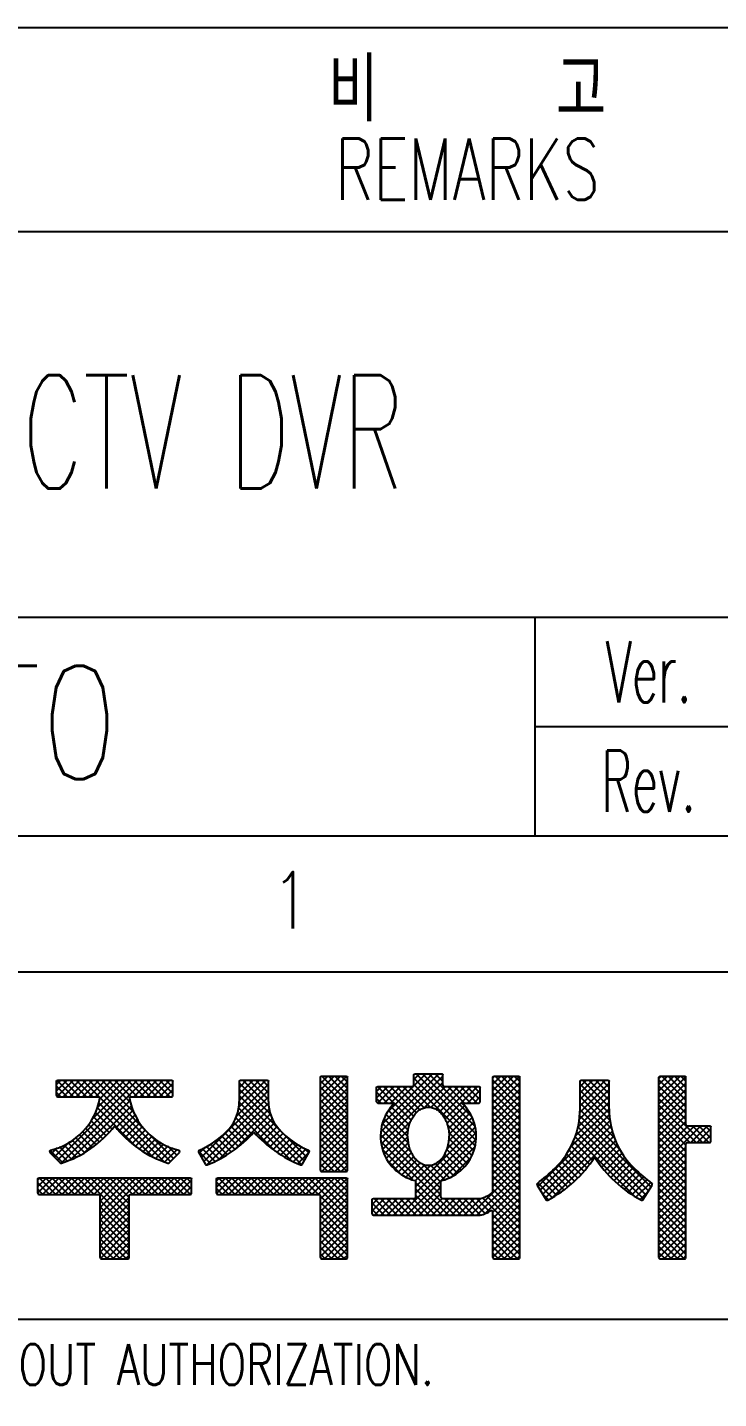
# Model space of a CAD drawing. Extents: x 260 to 819, y -886 to -443.
# Drawn here: x 751.1 to 781.5, y -876.4 to -815.9 of the extents above; entities that cross this region are included whole.
import ezdxf
from ezdxf.enums import TextEntityAlignment as Align

# ---------------------------------------------------------------- set-up
doc = ezdxf.new("R2010")
doc.units = 0
doc.header["$LTSCALE"] = 150
doc.header["$MEASUREMENT"] = 0
doc.linetypes.add('DASHED', pattern=[0.75, 0.5, -0.25])
doc.layers.get('0').update_dxf_attribs({"color": 6, "linetype": 'CONTINUOUS'})
doc.layers.add('5', color=4, linetype='CONTINUOUS')
doc.styles.get("Standard").update_dxf_attribs({"font": 'romans.shx', "width": 0.8, "bigfont": 'whgtxt.shx'})

# ---------------------------------------------------------------- blocks, each defined once
blk = doc.blocks.new('*H92')
at = {"color": 2, "linetype": 'Continuous'}
for p, q in [((-26.35, 9.379), (-27.542, 10.571)), ((-26.35, 9.097), (-27.542, 10.288)), ((-26.35, 9.662), (-27.421, 10.733)), ((-26.35, 9.945), (-27.138, 10.733)), ((-26.35, 10.228), (-26.855, 10.733)), ((-26.35, 10.511), (-26.572, 10.733)), ((-26.35, 8.814), (-27.542, 10.005)), ((-25.619, 7.8), (-27.542, 9.722)), ((-25.902, 7.8), (-27.542, 9.44)), ((-26.185, 7.8), (-27.542, 9.157)), ((-26.35, 7.682), (-27.542, 8.874)), ((-26.35, 7.399), (-27.542, 8.591)), ((-25.336, 7.8), (-26.069, 8.533)), ((-25.25, 7.997), (-25.786, 8.533)), ((-25.25, 8.279), (-25.504, 8.533)), ((-26.35, 7.117), (-27.542, 8.308)), ((-26.35, 6.834), (-27.542, 8.025)), ((-26.35, 6.551), (-27.542, 7.743)), ((-26.35, 6.268), (-27.542, 7.46)), ((-26.35, 5.985), (-27.542, 7.177)), ((-26.35, 5.702), (-27.542, 6.894)), ((-26.35, 5.42), (-27.542, 6.611)), ((-26.35, 5.137), (-27.542, 6.328)), ((-26.35, 4.854), (-27.542, 6.046)), ((-26.35, 4.571), (-27.542, 5.763)), ((-26.35, 4.288), (-27.542, 5.48)), ((-26.35, 4.005), (-27.542, 5.197)), ((-26.35, 3.723), (-27.542, 4.914)), ((-26.35, 3.44), (-27.542, 4.631)), ((-26.35, 3.157), (-27.542, 4.348)), ((-26.35, 2.874), (-27.542, 4.066)), ((-26.425, 2.667), (-27.542, 3.783)), ((-26.708, 2.667), (-27.542, 3.5)), ((-26.991, 2.667), (-27.542, 3.217)), ((-27.274, 2.667), (-27.542, 2.934))]:
    blk.add_line(p, q, dxfattribs=at)
blk = doc.blocks.new('*H93')
at = {"color": 2, "linetype": 'Continuous'}
for p, q in [((-27.451, 10.733), (-27.542, 10.642)), ((-27.168, 10.733), (-27.542, 10.359)), ((-26.885, 10.733), (-27.542, 10.077)), ((-26.602, 10.733), (-27.542, 9.794)), ((-26.357, 10.695), (-27.542, 9.511)), ((-26.35, 10.42), (-27.542, 9.228)), ((-26.35, 10.137), (-27.542, 8.945)), ((-26.35, 9.854), (-27.542, 8.662)), ((-26.35, 9.571), (-27.542, 8.379)), ((-26.35, 9.288), (-27.542, 8.097)), ((-26.35, 9.005), (-27.542, 7.814)), ((-26.35, 8.723), (-27.542, 7.531)), ((-26.257, 8.533), (-27.542, 7.248)), ((-25.974, 8.533), (-27.542, 6.965)), ((-25.691, 8.533), (-27.542, 6.682)), ((-25.408, 8.533), (-26.141, 7.8)), ((-25.25, 8.408), (-25.859, 7.8)), ((-25.25, 8.125), (-25.576, 7.8)), ((-26.35, 7.591), (-27.542, 6.4)), ((-26.35, 7.308), (-27.542, 6.117)), ((-25.259, 7.834), (-25.284, 7.808)), ((-26.35, 7.025), (-27.542, 5.834)), ((-26.35, 6.743), (-27.542, 5.551)), ((-26.35, 6.46), (-27.542, 5.268)), ((-26.35, 6.177), (-27.542, 4.985)), ((-26.35, 5.894), (-27.542, 4.703)), ((-26.35, 5.611), (-27.542, 4.42)), ((-26.35, 5.328), (-27.542, 4.137)), ((-26.35, 5.046), (-27.542, 3.854)), ((-26.35, 4.763), (-27.542, 3.571)), ((-26.35, 4.48), (-27.542, 3.288)), ((-26.35, 4.197), (-27.542, 3.005)), ((-26.35, 3.914), (-27.542, 2.723)), ((-26.35, 3.631), (-27.315, 2.667)), ((-26.35, 3.349), (-27.032, 2.667)), ((-26.35, 3.066), (-26.749, 2.667)), ((-26.35, 2.783), (-26.466, 2.667))]:
    blk.add_line(p, q, dxfattribs=at)
blk = doc.blocks.new('*H94')
at = {"color": 2, "linetype": 'Continuous'}
for p, q in [((-35.618, 7.899), (-38.358, 10.639)), ((-35.669, 7.668), (-38.358, 10.356)), ((-35.633, 8.197), (-38.26, 10.825)), ((-35.655, 8.502), (-37.978, 10.825)), ((-35.821, 8.951), (-37.695, 10.825)), ((-37.074, 10.487), (-37.412, 10.825)), ((-37.075, 10.77), (-37.129, 10.824)), ((-33.683, 9.358), (-34.875, 10.55)), ((-33.683, 9.641), (-34.775, 10.733)), ((-33.683, 9.924), (-34.492, 10.733)), ((-33.683, 10.207), (-34.209, 10.733)), ((-33.683, 10.49), (-33.926, 10.733)), ((-39.523, 9.541), (-40.008, 10.026)), ((-39.806, 9.541), (-40.008, 9.744)), ((-39.24, 9.541), (-39.967, 10.269)), ((-38.377, 8.962), (-39.69, 10.275)), ((-38.25, 9.117), (-39.407, 10.275)), ((-38.093, 9.243), (-39.125, 10.275)), ((-37.898, 9.331), (-38.842, 10.275)), ((-37.636, 9.352), (-38.559, 10.275)), ((-36.129, 9.541), (-36.862, 10.275)), ((-35.846, 9.541), (-36.579, 10.275)), ((-35.563, 9.541), (-36.296, 10.275)), ((-35.425, 9.686), (-36.013, 10.275)), ((-35.425, 9.969), (-35.731, 10.275)), ((-33.683, 9.076), (-34.875, 10.267)), ((-33.683, 8.793), (-34.875, 9.984)), ((-33.683, 8.51), (-34.875, 9.702)), ((-38.611, 8.347), (-39.462, 9.198)), ((-38.559, 8.577), (-39.339, 9.357)), ((-38.48, 8.782), (-39.215, 9.517)), ((-33.683, 8.227), (-34.875, 9.419)), ((-33.683, 7.944), (-34.875, 9.136)), ((-38.48, 7.367), (-39.733, 8.621)), ((-38.607, 7.778), (-39.657, 8.827)), ((-38.632, 8.085), (-39.58, 9.033)), ((-35.728, 7.443), (-36.882, 8.597)), ((-33.683, 7.661), (-34.875, 8.853)), ((-33.683, 7.379), (-34.875, 8.57)), ((-37.166, 5.488), (-39.803, 8.124)), ((-37.166, 5.771), (-39.789, 8.394)), ((-35.799, 7.232), (-36.808, 8.24)), ((-35.908, 7.058), (-36.804, 7.954)), ((-33.683, 7.096), (-34.875, 8.287)), ((-33.683, 6.813), (-34.875, 8.005)), ((-36.553, 4.592), (-39.81, 7.849)), ((-38.405, 6.161), (-39.711, 7.467)), ((-36.29, 6.591), (-36.991, 7.292)), ((-36.137, 6.722), (-36.902, 7.487)), ((-36.017, 6.884), (-36.84, 7.707)), ((-33.683, 6.53), (-34.875, 7.722)), ((-33.683, 6.247), (-34.875, 7.439)), ((-38.977, 6.45), (-39.424, 6.897)), ((-37.166, 6.053), (-37.945, 6.833)), ((-37.002, 6.172), (-37.627, 6.798)), ((-36.803, 6.256), (-37.413, 6.866)), ((-36.605, 6.341), (-37.242, 6.978)), ((-36.442, 6.461), (-37.103, 7.122)), ((-33.683, 5.964), (-34.875, 7.156)), ((-33.683, 5.682), (-34.875, 6.873)), ((-33.683, 5.399), (-34.875, 6.59)), ((-33.683, 5.116), (-34.875, 6.307)), ((-36.836, 4.592), (-38.266, 6.022)), ((-37.118, 4.592), (-38.266, 5.739)), ((-37.401, 4.592), (-38.266, 5.456)), ((-33.683, 4.267), (-34.957, 5.541)), ((-33.683, 4.833), (-34.875, 6.025)), ((-33.683, 4.55), (-34.875, 5.742)), ((-39.664, 4.592), (-40.191, 5.119)), ((-39.381, 4.592), (-40.115, 5.325)), ((-39.098, 4.592), (-39.832, 5.325)), ((-38.816, 4.592), (-39.549, 5.325)), ((-38.533, 4.592), (-39.266, 5.325)), ((-38.25, 4.592), (-38.983, 5.325)), ((-37.967, 4.592), (-38.7, 5.325)), ((-37.684, 4.592), (-38.417, 5.325)), ((-36.27, 4.592), (-37.003, 5.325)), ((-35.987, 4.592), (-36.72, 5.325)), ((-35.704, 4.592), (-36.438, 5.325)), ((-35.422, 4.592), (-36.155, 5.325)), ((-35.211, 4.664), (-35.872, 5.325)), ((-35.025, 4.761), (-35.589, 5.325)), ((-33.683, 3.702), (-35.335, 5.353)), ((-33.683, 3.984), (-35.133, 5.435)), ((-39.947, 4.592), (-40.191, 4.836)), ((-33.683, 3.419), (-34.875, 4.61)), ((-33.683, 3.136), (-34.875, 4.328)), ((-33.683, 2.853), (-34.875, 4.045)), ((-33.779, 2.667), (-34.875, 3.762)), ((-34.062, 2.667), (-34.875, 3.479)), ((-34.345, 2.667), (-34.875, 3.196)), ((-34.628, 2.667), (-34.875, 2.913))]:
    blk.add_line(p, q, dxfattribs=at)
blk = doc.blocks.new('*H95')
at = {"color": 2, "linetype": 'Continuous'}
for p, q in [((-37.074, 10.726), (-39.81, 7.991)), ((-37.259, 10.825), (-39.795, 8.289)), ((-37.074, 10.443), (-39.781, 7.737)), ((-37.541, 10.825), (-39.726, 8.64)), ((-37.824, 10.825), (-39.502, 9.147)), ((-38.107, 10.825), (-38.358, 10.574)), ((-34.805, 10.733), (-34.875, 10.663)), ((-34.522, 10.733), (-34.875, 10.38)), ((-34.239, 10.733), (-34.875, 10.097)), ((-33.956, 10.733), (-34.875, 9.815)), ((-33.696, 10.71), (-34.875, 9.532)), ((-33.683, 10.44), (-34.875, 9.249)), ((-39.788, 10.275), (-40.008, 10.055)), ((-39.506, 10.275), (-40.008, 9.773)), ((-39.223, 10.275), (-39.955, 9.542)), ((-38.94, 10.275), (-39.673, 9.541)), ((-38.657, 10.275), (-39.39, 9.541)), ((-36.96, 10.275), (-37.906, 9.329)), ((-36.677, 10.275), (-37.605, 9.347)), ((-36.394, 10.275), (-37.394, 9.275)), ((-36.112, 10.275), (-37.227, 9.159)), ((-35.829, 10.275), (-37.091, 9.012)), ((-35.546, 10.275), (-36.982, 8.838)), ((-35.425, 10.113), (-35.996, 9.541)), ((-35.425, 9.83), (-35.713, 9.541)), ((-33.683, 10.158), (-34.875, 8.966)), ((-33.683, 9.875), (-34.875, 8.683)), ((-36.131, 9.406), (-36.896, 8.642)), ((-36.008, 9.247), (-36.834, 8.421)), ((-35.884, 9.088), (-36.803, 8.169)), ((-33.683, 9.592), (-34.875, 8.4)), ((-33.683, 9.309), (-34.875, 8.118)), ((-38.505, 8.73), (-39.723, 7.512)), ((-35.647, 8.476), (-38.266, 5.857)), ((-35.722, 8.684), (-36.893, 7.513)), ((-35.799, 8.89), (-36.81, 7.879)), ((-33.683, 9.026), (-34.875, 7.835)), ((-33.683, 8.743), (-34.875, 7.552)), ((-38.612, 8.34), (-39.664, 7.288)), ((-38.632, 8.037), (-39.558, 7.111)), ((-35.62, 7.938), (-38.966, 4.592)), ((-35.634, 8.207), (-38.266, 5.575)), ((-33.683, 8.461), (-34.875, 7.269)), ((-33.683, 8.178), (-34.875, 6.986)), ((-33.683, 7.895), (-34.875, 6.703)), ((-38.608, 7.779), (-39.449, 6.937)), ((-38.553, 7.551), (-39.34, 6.763)), ((-38.471, 7.349), (-39.189, 6.631)), ((-35.691, 7.584), (-38.683, 4.592)), ((-33.683, 7.612), (-34.875, 6.42)), ((-33.683, 7.329), (-34.875, 6.138)), ((-38.366, 7.172), (-39.037, 6.501)), ((-38.236, 7.019), (-38.884, 6.371)), ((-38.076, 6.896), (-38.69, 6.282)), ((-37.876, 6.813), (-38.491, 6.198)), ((-37.604, 6.802), (-38.295, 6.111)), ((-35.864, 7.128), (-36.686, 6.306)), ((-33.683, 6.764), (-35.855, 4.592)), ((-33.683, 7.046), (-34.875, 5.855)), ((-33.683, 6.481), (-35.572, 4.592)), ((-33.683, 6.198), (-35.222, 4.659)), ((-37.166, 5.826), (-38.401, 4.592)), ((-37.166, 5.543), (-38.118, 4.592)), ((-33.683, 5.915), (-34.875, 4.723)), ((-33.683, 5.632), (-34.875, 4.441)), ((-39.93, 5.325), (-40.191, 5.064)), ((-39.647, 5.325), (-40.191, 4.781)), ((-39.364, 5.325), (-40.098, 4.592)), ((-39.081, 5.325), (-39.815, 4.592)), ((-38.799, 5.325), (-39.532, 4.592)), ((-38.516, 5.325), (-39.249, 4.592)), ((-37.102, 5.325), (-37.835, 4.592)), ((-36.819, 5.325), (-37.552, 4.592)), ((-36.536, 5.325), (-37.269, 4.592)), ((-36.253, 5.325), (-36.986, 4.592)), ((-35.97, 5.325), (-36.703, 4.592)), ((-35.687, 5.325), (-36.421, 4.592)), ((-35.395, 5.334), (-36.138, 4.592)), ((-33.683, 5.349), (-34.875, 4.158)), ((-33.683, 5.066), (-34.875, 3.875)), ((-33.683, 4.784), (-34.875, 3.592)), ((-33.683, 4.501), (-34.875, 3.309)), ((-33.683, 4.218), (-34.875, 3.026)), ((-33.683, 3.935), (-34.875, 2.743)), ((-33.683, 3.652), (-34.669, 2.667)), ((-33.683, 3.369), (-34.386, 2.667)), ((-33.683, 3.087), (-34.103, 2.667)), ((-33.683, 2.804), (-33.82, 2.667))]:
    blk.add_line(p, q, dxfattribs=at)
blk = doc.blocks.new('*H96')
at = {"color": 2, "linetype": 'Continuous'}
for p, q in [((-54.157, 5.508), (-54.89, 6.242)), ((-53.874, 5.508), (-54.608, 6.242)), ((-53.591, 5.508), (-54.325, 6.242)), ((-53.309, 5.508), (-54.042, 6.242)), ((-53.026, 5.508), (-53.759, 6.242)), ((-52.743, 5.508), (-53.476, 6.242)), ((-52.46, 5.508), (-53.193, 6.242)), ((-50.916, 4.247), (-52.911, 6.242)), ((-50.916, 4.529), (-52.628, 6.242)), ((-50.916, 4.812), (-52.345, 6.242)), ((-50.916, 5.095), (-52.062, 6.242)), ((-50.916, 5.378), (-51.779, 6.242)), ((-50.763, 5.508), (-51.496, 6.242)), ((-50.48, 5.508), (-51.214, 6.242)), ((-50.197, 5.508), (-50.931, 6.242)), ((-49.915, 5.508), (-50.648, 6.242)), ((-49.632, 5.508), (-50.365, 6.242)), ((-49.349, 5.508), (-50.082, 6.242)), ((-49.066, 5.508), (-49.799, 6.242)), ((-48.783, 5.508), (-49.516, 6.242)), ((-48.5, 5.508), (-49.234, 6.242)), ((-48.218, 5.509), (-48.951, 6.242)), ((-48.166, 5.739), (-48.668, 6.242)), ((-48.166, 6.022), (-48.385, 6.242)), ((-54.44, 5.508), (-54.949, 6.017)), ((-54.723, 5.508), (-54.949, 5.734)), ((-50.916, 3.964), (-52.199, 5.247)), ((-50.916, 3.681), (-52.199, 4.964)), ((-50.916, 3.398), (-52.199, 4.681)), ((-50.916, 3.115), (-52.199, 4.398)), ((-50.916, 2.832), (-52.199, 4.116)), ((-51.033, 2.667), (-52.199, 3.833)), ((-51.316, 2.667), (-52.199, 3.55)), ((-51.598, 2.667), (-52.199, 3.267)), ((-51.881, 2.667), (-52.199, 2.984)), ((-52.178, 2.681), (-52.184, 2.687))]:
    blk.add_line(p, q, dxfattribs=at)
blk = doc.blocks.new('*H97')
at = {"color": 2, "linetype": 'Continuous'}
for p, q in [((-54.853, 6.242), (-54.949, 6.145)), ((-54.57, 6.242), (-54.949, 5.862)), ((-54.287, 6.242), (-54.949, 5.58)), ((-54.004, 6.242), (-54.737, 5.508)), ((-53.721, 6.242), (-54.454, 5.508)), ((-53.438, 6.242), (-54.172, 5.508)), ((-53.155, 6.242), (-53.889, 5.508)), ((-52.873, 6.242), (-53.606, 5.508)), ((-52.59, 6.242), (-53.323, 5.508)), ((-52.307, 6.242), (-53.04, 5.508)), ((-52.024, 6.242), (-52.757, 5.508)), ((-51.741, 6.242), (-52.475, 5.508)), ((-51.458, 6.242), (-52.213, 5.487)), ((-51.176, 6.242), (-52.199, 5.218)), ((-50.893, 6.242), (-52.199, 4.935)), ((-50.61, 6.242), (-52.199, 4.653)), ((-50.327, 6.242), (-52.199, 4.37)), ((-50.044, 6.242), (-50.777, 5.508)), ((-49.761, 6.242), (-50.495, 5.508)), ((-49.478, 6.242), (-50.212, 5.508)), ((-49.196, 6.242), (-49.929, 5.508)), ((-48.913, 6.242), (-49.646, 5.508)), ((-48.63, 6.242), (-49.363, 5.508)), ((-48.347, 6.242), (-49.08, 5.508)), ((-48.166, 6.14), (-48.798, 5.508)), ((-48.166, 5.857), (-48.515, 5.508)), ((-48.166, 5.574), (-48.232, 5.508)), ((-50.916, 5.37), (-52.199, 4.087)), ((-50.916, 5.087), (-52.199, 3.804)), ((-50.916, 4.804), (-52.199, 3.521)), ((-50.916, 4.522), (-52.199, 3.238)), ((-50.916, 4.239), (-52.199, 2.955)), ((-50.916, 3.956), (-52.184, 2.687)), ((-50.916, 3.673), (-51.922, 2.667)), ((-50.916, 3.39), (-51.639, 2.667)), ((-50.916, 3.107), (-51.356, 2.667)), ((-50.916, 2.825), (-51.073, 2.667))]:
    blk.add_line(p, q, dxfattribs=at)
blk = doc.blocks.new('*H98')
at = {"color": 2, "linetype": 'Continuous'}
for p, q in [((-46.52, 5.508), (-47.066, 6.054)), ((-46.238, 5.508), (-46.971, 6.242)), ((-45.955, 5.508), (-46.688, 6.242)), ((-45.672, 5.508), (-46.405, 6.242)), ((-45.389, 5.508), (-46.122, 6.242)), ((-45.106, 5.508), (-45.839, 6.242)), ((-44.823, 5.508), (-45.557, 6.242)), ((-44.541, 5.508), (-45.274, 6.242)), ((-44.258, 5.508), (-44.991, 6.242)), ((-43.975, 5.508), (-44.708, 6.242)), ((-43.692, 5.508), (-44.425, 6.242)), ((-43.409, 5.508), (-44.142, 6.242)), ((-43.126, 5.508), (-43.86, 6.242)), ((-42.843, 5.508), (-43.577, 6.242)), ((-42.561, 5.508), (-43.294, 6.242)), ((-41.291, 4.521), (-43.011, 6.242)), ((-41.291, 4.804), (-42.728, 6.242)), ((-41.291, 5.087), (-42.445, 6.242)), ((-41.291, 5.37), (-42.163, 6.242)), ((-41.291, 5.653), (-41.88, 6.242)), ((-41.291, 5.936), (-41.597, 6.242)), ((-46.803, 5.508), (-47.066, 5.771)), ((-41.291, 4.239), (-42.483, 5.43)), ((-41.291, 3.956), (-42.483, 5.147)), ((-41.291, 3.673), (-42.483, 4.865)), ((-41.291, 3.39), (-42.483, 4.582)), ((-41.291, 3.107), (-42.483, 4.299)), ((-41.291, 2.824), (-42.483, 4.016)), ((-41.416, 2.667), (-42.483, 3.733)), ((-41.699, 2.667), (-42.483, 3.45)), ((-41.982, 2.667), (-42.483, 3.167)), ((-42.265, 2.667), (-42.483, 2.885))]:
    blk.add_line(p, q, dxfattribs=at)
blk = doc.blocks.new('*H99')
at = {"color": 2, "linetype": 'Continuous'}
for p, q in [((-46.933, 6.242), (-47.066, 6.109)), ((-46.65, 6.242), (-47.066, 5.826)), ((-46.367, 6.242), (-47.06, 5.549)), ((-46.084, 6.242), (-46.818, 5.508)), ((-45.802, 6.242), (-46.535, 5.508)), ((-45.519, 6.242), (-46.252, 5.508)), ((-45.236, 6.242), (-45.969, 5.508)), ((-44.953, 6.242), (-45.686, 5.508)), ((-44.67, 6.242), (-45.403, 5.508)), ((-44.387, 6.242), (-45.121, 5.508)), ((-44.104, 6.242), (-44.838, 5.508)), ((-43.822, 6.242), (-44.555, 5.508)), ((-43.539, 6.242), (-44.272, 5.508)), ((-43.256, 6.242), (-43.989, 5.508)), ((-42.973, 6.242), (-43.706, 5.508)), ((-42.69, 6.242), (-43.424, 5.508)), ((-42.407, 6.242), (-43.141, 5.508)), ((-42.125, 6.242), (-42.858, 5.508)), ((-41.842, 6.242), (-42.575, 5.508)), ((-41.559, 6.242), (-42.483, 5.318)), ((-41.303, 6.215), (-42.483, 5.035)), ((-41.291, 5.944), (-42.483, 4.752)), ((-41.291, 5.661), (-42.483, 4.469)), ((-41.291, 5.378), (-42.483, 4.186)), ((-41.291, 5.095), (-42.483, 3.904)), ((-41.291, 4.812), (-42.483, 3.621)), ((-41.291, 4.53), (-42.483, 3.338)), ((-41.291, 4.247), (-42.483, 3.055)), ((-41.291, 3.964), (-42.483, 2.772)), ((-41.291, 3.681), (-42.305, 2.667)), ((-41.291, 3.398), (-42.022, 2.667)), ((-41.291, 3.115), (-41.74, 2.667)), ((-41.291, 2.832), (-41.457, 2.667))]:
    blk.add_line(p, q, dxfattribs=at)
blk = doc.blocks.new('*H104')
at = {"color": 2, "linetype": 'Continuous'}
for p, q in [((-29.725, 9.077), (-31.025, 10.377)), ((-29.741, 9.377), (-30.914, 10.55)), ((-29.741, 9.66), (-30.631, 10.55)), ((-29.741, 9.942), (-30.349, 10.55)), ((-29.741, 10.225), (-30.066, 10.55)), ((-29.751, 10.518), (-29.773, 10.54)), ((-29.7, 8.77), (-31.025, 10.094)), ((-29.623, 8.409), (-31.025, 9.812)), ((-29.247, 7.468), (-31.028, 9.249)), ((-29.5, 8.003), (-31.025, 9.529)), ((-28.116, 5.488), (-31.123, 8.495)), ((-28.007, 5.662), (-31.07, 8.725)), ((-27.898, 5.836), (-31.049, 8.987)), ((-28.654, 5.46), (-31.246, 8.053)), ((-28.224, 5.314), (-31.178, 8.268)), ((-30.854, 6.529), (-31.624, 7.3)), ((-30.727, 6.686), (-31.516, 7.474)), ((-30.608, 6.849), (-31.414, 7.655)), ((-30.489, 7.013), (-31.33, 7.854)), ((-31.421, 5.965), (-32.126, 6.67)), ((-31.268, 6.095), (-31.994, 6.821)), ((-31.13, 6.24), (-31.862, 6.972)), ((-30.992, 6.385), (-31.733, 7.126)), ((-32.072, 5.485), (-32.727, 6.14)), ((-31.897, 5.592), (-32.571, 6.267)), ((-31.734, 5.713), (-32.419, 6.398)), ((-31.578, 5.839), (-32.271, 6.533)), ((-32.248, 5.378), (-32.885, 6.015)), ((-32.423, 5.271), (-32.667, 5.514))]:
    blk.add_line(p, q, dxfattribs=at)
blk = doc.blocks.new('*H105')
at = {"color": 2, "linetype": 'Continuous'}
for p, q in [((-29.741, 10.422), (-31.038, 9.126)), ((-30.745, 10.55), (-31.025, 10.27)), ((-30.463, 10.55), (-31.025, 9.987)), ((-30.18, 10.55), (-31.025, 9.705)), ((-29.897, 10.55), (-31.025, 9.422)), ((-29.741, 9.857), (-31.129, 8.469)), ((-29.741, 10.139), (-31.062, 8.819)), ((-29.741, 9.291), (-31.444, 7.588)), ((-29.741, 9.574), (-31.234, 8.081)), ((-29.721, 9.029), (-32.886, 5.864)), ((-29.7, 8.767), (-32.777, 5.69)), ((-29.652, 8.531), (-32.668, 5.516)), ((-29.597, 8.304), (-32.559, 5.342)), ((-29.534, 8.084), (-32.228, 5.39)), ((-29.45, 7.885), (-30.296, 7.039)), ((-29.366, 7.686), (-30.177, 6.875)), ((-29.268, 7.502), (-30.058, 6.712)), ((-29.159, 7.327), (-29.934, 6.552)), ((-29.051, 7.153), (-29.796, 6.408)), ((-28.925, 6.996), (-29.658, 6.263)), ((-28.793, 6.845), (-29.52, 6.118)), ((-28.662, 6.694), (-29.37, 5.985)), ((-28.518, 6.554), (-29.213, 5.859)), ((-28.371, 6.418), (-29.057, 5.733)), ((-28.219, 6.288), (-28.897, 5.609)), ((-28.064, 6.16), (-28.722, 5.502)), ((-27.906, 6.035), (-28.546, 5.395)), ((-28.025, 5.634), (-28.371, 5.288))]:
    blk.add_line(p, q, dxfattribs=at)
blk = doc.blocks.new('*H112')
at = {"color": 2, "linetype": 'Continuous'}
for p, q in [((-41.291, 9.33), (-42.483, 10.521)), ((-41.291, 9.613), (-42.411, 10.733)), ((-41.291, 9.895), (-42.129, 10.733)), ((-41.291, 10.178), (-41.846, 10.733)), ((-41.291, 10.461), (-41.563, 10.733)), ((-41.291, 9.047), (-42.483, 10.239)), ((-41.291, 8.764), (-42.483, 9.956)), ((-41.291, 8.481), (-42.483, 9.673)), ((-41.291, 8.198), (-42.483, 9.39)), ((-41.291, 7.916), (-42.483, 9.107)), ((-41.291, 7.633), (-42.483, 8.824)), ((-41.291, 7.35), (-42.483, 8.541)), ((-41.291, 7.067), (-42.483, 8.259)), ((-41.291, 6.784), (-42.483, 7.976)), ((-41.318, 6.528), (-42.483, 7.693)), ((-41.589, 6.517), (-42.483, 7.41)), ((-41.872, 6.517), (-42.483, 7.127)), ((-42.155, 6.517), (-42.483, 6.844)), ((-42.445, 6.524), (-42.476, 6.555))]:
    blk.add_line(p, q, dxfattribs=at)
blk = doc.blocks.new('*H113')
at = {"color": 2, "linetype": 'Continuous'}
for p, q in [((-42.159, 10.733), (-42.483, 10.409)), ((-41.876, 10.733), (-42.483, 10.126)), ((-41.593, 10.733), (-42.483, 9.843)), ((-41.321, 10.722), (-42.483, 9.56)), ((-41.291, 10.469), (-42.483, 9.278)), ((-42.451, 10.723), (-42.473, 10.702)), ((-41.291, 10.186), (-42.483, 8.995)), ((-41.291, 9.904), (-42.483, 8.712)), ((-41.291, 9.621), (-42.483, 8.429)), ((-41.291, 9.338), (-42.483, 8.146)), ((-41.291, 9.055), (-42.483, 7.863)), ((-41.291, 8.772), (-42.483, 7.581)), ((-41.291, 8.489), (-42.483, 7.298)), ((-41.291, 8.206), (-42.483, 7.015)), ((-41.291, 7.924), (-42.483, 6.732)), ((-41.291, 7.641), (-42.415, 6.517)), ((-41.291, 7.358), (-42.132, 6.517)), ((-41.291, 7.075), (-41.85, 6.517)), ((-41.291, 6.792), (-41.567, 6.517))]:
    blk.add_line(p, q, dxfattribs=at)
blk = doc.blocks.new('*H114')
at = {"color": 2, "linetype": 'Continuous'}
for p, q in [((-44.666, 9.028), (-46.057, 10.419)), ((-44.748, 9.393), (-45.905, 10.55)), ((-44.774, 9.702), (-45.622, 10.55)), ((-44.774, 9.985), (-45.339, 10.55)), ((-44.774, 10.267), (-45.056, 10.55)), ((-43.091, 7.17), (-46.057, 10.136)), ((-43.194, 6.99), (-46.057, 9.854)), ((-44.456, 7.404), (-46.142, 9.09)), ((-43.776, 7.007), (-46.092, 9.323)), ((-43.303, 6.817), (-46.062, 9.575)), ((-45.786, 7.885), (-46.427, 8.526)), ((-45.645, 8.027), (-46.312, 8.694)), ((-45.504, 8.169), (-46.219, 8.884)), ((-46.413, 7.381), (-46.99, 7.958)), ((-46.25, 7.501), (-46.835, 8.086)), ((-46.093, 7.626), (-46.692, 8.226)), ((-45.935, 7.751), (-46.55, 8.366)), ((-47.327, 6.88), (-47.863, 7.417)), ((-47.134, 6.97), (-47.692, 7.528)), ((-46.941, 7.06), (-47.504, 7.623)), ((-46.763, 7.165), (-47.32, 7.722)), ((-46.588, 7.273), (-47.155, 7.84)), ((-42.988, 7.35), (-43.193, 7.555))]:
    blk.add_line(p, q, dxfattribs=at)
blk = doc.blocks.new('*H115')
at = {"color": 2, "linetype": 'Continuous'}
for p, q in [((-44.774, 10.38), (-46.189, 8.965)), ((-44.888, 10.55), (-46.089, 9.348)), ((-45.736, 10.55), (-46.057, 10.228)), ((-45.453, 10.55), (-46.057, 9.945)), ((-45.17, 10.55), (-46.057, 9.663)), ((-46.031, 10.538), (-46.046, 10.523)), ((-44.774, 10.097), (-47.726, 7.145)), ((-44.774, 9.814), (-47.623, 6.965)), ((-44.766, 9.54), (-47.497, 6.809)), ((-44.735, 9.288), (-46.982, 7.041)), ((-44.679, 9.061), (-46.197, 7.543)), ((-44.601, 8.856), (-45.308, 8.149)), ((-44.503, 8.671), (-45.167, 8.008)), ((-44.388, 8.503), (-45.026, 7.866)), ((-44.262, 8.346), (-44.875, 7.734)), ((-44.119, 8.207), (-44.717, 7.609)), ((-43.976, 8.067), (-44.559, 7.484)), ((-43.819, 7.941), (-44.394, 7.366)), ((-47.56, 7.595), (-47.829, 7.325)), ((-43.654, 7.823), (-44.22, 7.258)), ((-43.489, 7.705), (-44.045, 7.15)), ((-43.302, 7.61), (-43.864, 7.048)), ((-43.114, 7.515), (-43.671, 6.958)), ((-42.978, 7.368), (-43.478, 6.868))]:
    blk.add_line(p, q, dxfattribs=at)
blk = doc.blocks.new('*H116')
at = {"color": 2, "linetype": 'Continuous'}
for p, q in [((-53.374, 9.816), (-54.096, 10.538)), ((-53.091, 9.816), (-53.825, 10.55)), ((-52.808, 9.816), (-53.542, 10.55)), ((-52.526, 9.816), (-53.259, 10.55)), ((-52.224, 9.797), (-52.976, 10.55)), ((-49.1, 6.957), (-52.693, 10.55)), ((-48.959, 7.098), (-52.41, 10.55)), ((-50.713, 9.135), (-52.128, 10.55)), ((-50.84, 9.545), (-51.845, 10.55)), ((-50.829, 9.816), (-51.562, 10.55)), ((-50.546, 9.816), (-51.279, 10.55)), ((-50.263, 9.816), (-50.996, 10.55)), ((-49.98, 9.816), (-50.713, 10.55)), ((-49.697, 9.816), (-50.43, 10.55)), ((-49.414, 9.816), (-50.148, 10.55)), ((-49.131, 9.816), (-49.865, 10.55)), ((-48.991, 9.958), (-49.582, 10.55)), ((-48.991, 10.241), (-49.299, 10.55)), ((-53.657, 9.816), (-54.124, 10.283)), ((-53.94, 9.816), (-54.124, 10)), ((-49.394, 6.967), (-52.222, 9.795)), ((-51.676, 8.401), (-52.403, 9.129)), ((-50.577, 7.585), (-52.336, 9.344)), ((-49.862, 7.153), (-52.27, 9.56)), ((-52.082, 7.958), (-52.714, 8.591)), ((-51.943, 8.102), (-52.61, 8.769)), ((-51.809, 8.251), (-52.505, 8.947)), ((-52.896, 7.358), (-53.438, 7.9)), ((-52.718, 7.463), (-53.267, 8.012)), ((-52.548, 7.576), (-53.118, 8.146)), ((-52.393, 7.704), (-52.98, 8.291)), ((-52.237, 7.831), (-52.842, 8.436)), ((-53.863, 6.911), (-54.4, 7.448)), ((-53.66, 6.991), (-54.196, 7.527)), ((-53.458, 7.071), (-53.989, 7.603)), ((-53.255, 7.152), (-53.782, 7.679)), ((-53.074, 7.254), (-53.609, 7.788)), ((-48.818, 7.24), (-49.213, 7.635)), ((-48.687, 7.392), (-48.767, 7.471))]:
    blk.add_line(p, q, dxfattribs=at)
blk = doc.blocks.new('*H117')
at = {"color": 2, "linetype": 'Continuous'}
for p, q in [((-53.938, 10.55), (-54.124, 10.364)), ((-53.656, 10.55), (-54.124, 10.082)), ((-53.373, 10.55), (-54.095, 9.827)), ((-50.544, 10.55), (-54.076, 7.018)), ((-50.262, 10.55), (-53.919, 6.893)), ((-53.09, 10.55), (-53.823, 9.816)), ((-52.807, 10.55), (-53.54, 9.816)), ((-52.524, 10.55), (-53.258, 9.816)), ((-52.241, 10.55), (-52.975, 9.816)), ((-51.959, 10.55), (-52.692, 9.816)), ((-50.827, 10.55), (-52.613, 8.764)), ((-51.676, 10.55), (-52.409, 9.816)), ((-51.11, 10.55), (-52.346, 9.314)), ((-51.393, 10.55), (-52.219, 9.724)), ((-49.979, 10.55), (-50.712, 9.816)), ((-49.696, 10.55), (-50.429, 9.816)), ((-49.413, 10.55), (-50.146, 9.816)), ((-49.13, 10.55), (-49.863, 9.816)), ((-48.991, 10.406), (-49.581, 9.816)), ((-48.991, 10.123), (-49.298, 9.816)), ((-50.874, 9.654), (-53.456, 7.072)), ((-50.807, 9.438), (-52.874, 7.371)), ((-50.74, 9.223), (-51.497, 8.466)), ((-50.655, 9.025), (-51.363, 8.316)), ((-50.55, 8.847), (-51.23, 8.167)), ((-50.446, 8.669), (-51.096, 8.018)), ((-50.332, 8.499), (-50.945, 7.886)), ((-50.195, 8.354), (-50.789, 7.759)), ((-50.057, 8.209), (-50.634, 7.632)), ((-49.919, 8.064), (-50.474, 7.509)), ((-49.751, 7.949), (-50.296, 7.404)), ((-54.096, 7.564), (-54.358, 7.301)), ((-53.551, 7.826), (-54.217, 7.16)), ((-49.58, 7.837), (-50.118, 7.299)), ((-49.409, 7.725), (-49.94, 7.194)), ((-49.215, 7.636), (-49.745, 7.106)), ((-49.008, 7.56), (-49.542, 7.026)), ((-48.801, 7.484), (-49.34, 6.946))]:
    blk.add_line(p, q, dxfattribs=at)
blk = doc.blocks.new('ansi-c')
at = {"color": 5, "linetype": 'Continuous'}
for p, q in [((283.501, 415.063), (462.001, 415.063)), ((283.501, 406.063), (462.001, 406.063)), ((-56.399, 358.063), (477.001, 358.063))]:
    blk.add_line(p, q, dxfattribs=at)
at = {"color": 210, "linetype": 'Continuous'}
for p, q in [((346.501, 389.047), (462.001, 389.047)), ((444.001, 379.397), (444.001, 389.047)), ((444.001, 384.222), (462.001, 384.222)), ((346.501, 379.397), (462.001, 379.397)), ((442.001, 379.397), (447.001, 379.397)), ((321.501, 373.397), (462.001, 373.397))]:
    blk.add_line(p, q, dxfattribs=at)
at = {"color": 7, "linetype": 'Continuous'}
for p, q in [((422.877, 368.558), (422.893, 368.597)), ((422.877, 367.935), (422.877, 368.558)), ((422.893, 368.597), (422.932, 368.613)), ((422.932, 368.613), (427.955, 368.613)), ((427.955, 368.613), (427.994, 368.597)), ((427.994, 368.597), (428.01, 368.558)), ((428.01, 367.935), (428.01, 368.558)), ((430.944, 368.558), (430.96, 368.597)), ((430.944, 367.674), (430.944, 368.558)), ((430.96, 368.597), (430.999, 368.613)), ((430.999, 368.613), (431.585, 368.613)), ((431.585, 368.613), (432.172, 368.613)), ((432.172, 368.613), (432.211, 368.597)), ((432.211, 368.597), (432.227, 368.558)), ((432.227, 367.674), (432.227, 368.558)), ((434.518, 368.741), (434.535, 368.78)), ((434.518, 364.635), (434.518, 368.741)), ((434.535, 368.78), (434.573, 368.796)), ((434.573, 368.796), (435.655, 368.796)), ((435.655, 368.796), (435.694, 368.78)), ((435.694, 368.78), (435.71, 368.741)), ((435.71, 364.635), (435.71, 368.741)), ((438.643, 368.833), (438.659, 368.872)), ((438.643, 368.393), (438.643, 368.833)), ((438.659, 368.872), (438.698, 368.888)), ((438.698, 368.888), (439.872, 368.888)), ((439.872, 368.888), (439.91, 368.872)), ((439.91, 368.872), (439.927, 368.833)), ((439.927, 368.393), (439.927, 368.833)), ((442.126, 368.741), (442.143, 368.78)), ((442.126, 363.689), (442.126, 368.741)), ((442.143, 368.78), (442.181, 368.796)), ((442.181, 368.796), (443.263, 368.796)), ((443.263, 368.796), (443.302, 368.78)), ((443.302, 368.78), (443.318, 368.741)), ((443.318, 360.785), (443.318, 368.741)), ((445.976, 368.558), (445.992, 368.597)), ((445.976, 367.352), (445.976, 368.558)), ((445.992, 368.597), (446.031, 368.613)), ((446.031, 368.613), (447.205, 368.613)), ((447.205, 368.613), (447.243, 368.597)), ((447.243, 368.597), (447.26, 368.558)), ((447.26, 367.352), (447.26, 368.558)), ((449.459, 368.741), (449.476, 368.78)), ((449.459, 360.785), (449.459, 368.741)), ((449.476, 368.78), (449.514, 368.796)), ((449.514, 368.796), (450.596, 368.796)), ((450.596, 368.796), (450.635, 368.78)), ((450.635, 368.78), (450.651, 368.741)), ((450.651, 366.651), (450.651, 368.741)), ((422.877, 367.935), (422.893, 367.896)), ((422.893, 367.896), (422.932, 367.88)), ((422.932, 367.88), (424.737, 367.88)), ((424.737, 367.88), (424.779, 367.86)), ((424.779, 367.86), (424.791, 367.815)), ((426.097, 367.815), (426.109, 367.86)), ((426.109, 367.86), (426.151, 367.88)), ((426.151, 367.88), (427.955, 367.88)), ((427.955, 367.88), (427.994, 367.896)), ((427.994, 367.896), (428.01, 367.935)), ((436.993, 368.283), (437.009, 368.322)), ((436.993, 367.66), (436.993, 368.283)), ((437.009, 368.322), (437.048, 368.338)), ((437.048, 368.338), (438.588, 368.338)), ((438.588, 368.338), (438.627, 368.354)), ((438.627, 368.354), (438.643, 368.393)), ((439.927, 368.393), (439.943, 368.354)), ((439.943, 368.354), (439.982, 368.338)), ((439.982, 368.338), (441.521, 368.338)), ((441.521, 368.338), (441.56, 368.322)), ((441.56, 368.322), (441.576, 368.283)), ((441.576, 367.66), (441.576, 368.283)), ((436.993, 367.66), (437.009, 367.621)), ((437.009, 367.621), (437.048, 367.605)), ((437.048, 367.605), (437.805, 367.605)), ((438.776, 367.205), (438.813, 367.239)), ((438.813, 367.239), (438.853, 367.27)), ((438.853, 367.27), (438.893, 367.298)), ((438.893, 367.298), (438.934, 367.324)), ((438.934, 367.324), (438.976, 367.346)), ((438.976, 367.346), (439.019, 367.366)), ((439.019, 367.366), (439.062, 367.383)), ((439.062, 367.383), (439.106, 367.397)), ((439.106, 367.397), (439.151, 367.408)), ((439.151, 367.408), (439.194, 367.415)), ((439.194, 367.415), (439.239, 367.42)), ((439.239, 367.42), (439.284, 367.421)), ((439.284, 367.421), (439.329, 367.42)), ((439.329, 367.42), (439.374, 367.415)), ((439.374, 367.415), (439.419, 367.408)), ((439.419, 367.408), (439.463, 367.397)), ((439.463, 367.397), (439.508, 367.383)), ((439.508, 367.383), (439.551, 367.366)), ((439.551, 367.366), (439.593, 367.346)), ((439.593, 367.346), (439.636, 367.324)), ((439.636, 367.324), (439.677, 367.298)), ((439.677, 367.298), (439.717, 367.27)), ((439.717, 367.27), (439.756, 367.239)), ((439.756, 367.239), (439.794, 367.205)), ((440.765, 367.605), (441.521, 367.605)), ((441.521, 367.605), (441.56, 367.621)), ((441.56, 367.621), (441.576, 367.66)), ((438.438, 366.629), (438.456, 366.687)), ((438.456, 366.687), (438.477, 366.743)), ((438.477, 366.743), (438.498, 366.798)), ((438.498, 366.798), (438.523, 366.851)), ((438.523, 366.851), (438.548, 366.903)), ((438.548, 366.903), (438.577, 366.952)), ((438.577, 366.952), (438.606, 367)), ((438.606, 367), (438.637, 367.046)), ((438.637, 367.046), (438.669, 367.089)), ((438.669, 367.089), (438.703, 367.13)), ((438.703, 367.13), (438.739, 367.169)), ((438.739, 367.169), (438.776, 367.205)), ((439.794, 367.205), (439.831, 367.169)), ((439.831, 367.169), (439.867, 367.13)), ((439.867, 367.13), (439.901, 367.089)), ((439.901, 367.089), (439.933, 367.046)), ((439.933, 367.046), (439.964, 367)), ((439.964, 367), (439.993, 366.952)), ((439.993, 366.952), (440.021, 366.903)), ((440.021, 366.903), (440.047, 366.851)), ((440.047, 366.851), (440.071, 366.798)), ((440.071, 366.798), (440.093, 366.743)), ((440.093, 366.743), (440.113, 366.687)), ((440.113, 366.687), (440.132, 366.629)), ((450.651, 366.651), (450.667, 366.613)), ((438.368, 366.138), (438.369, 366.201)), ((438.368, 366.138), (438.369, 366.075)), ((438.369, 366.201), (438.373, 366.264)), ((438.369, 366.075), (438.373, 366.012)), ((438.373, 366.264), (438.378, 366.326)), ((438.378, 366.326), (438.386, 366.388)), ((438.386, 366.388), (438.396, 366.45)), ((438.396, 366.45), (438.408, 366.511)), ((438.408, 366.511), (438.422, 366.57)), ((438.422, 366.57), (438.438, 366.629)), ((440.132, 366.629), (440.148, 366.57)), ((440.148, 366.57), (440.162, 366.511)), ((440.162, 366.511), (440.174, 366.45)), ((440.174, 366.45), (440.184, 366.388)), ((440.184, 366.388), (440.192, 366.326)), ((440.192, 366.326), (440.197, 366.264)), ((440.197, 366.264), (440.201, 366.201)), ((440.197, 366.012), (440.201, 366.075)), ((440.201, 366.201), (440.202, 366.138)), ((440.201, 366.075), (440.202, 366.138)), ((450.667, 366.613), (450.706, 366.596)), ((450.706, 366.596), (451.696, 366.596)), ((451.696, 366.596), (451.735, 366.58)), ((451.735, 366.58), (451.751, 366.541)), ((451.751, 365.918), (451.751, 366.541)), ((422.567, 365.48), (422.607, 365.518)), ((422.567, 365.48), (422.581, 365.426)), ((422.581, 365.426), (423.037, 364.97)), ((427.85, 364.97), (428.306, 365.426)), ((428.28, 365.518), (428.32, 365.48)), ((428.306, 365.426), (428.32, 365.48)), ((429.137, 365.487), (429.168, 365.52)), ((429.137, 365.487), (429.142, 365.442)), ((429.142, 365.442), (429.453, 364.896)), ((433.717, 364.896), (434.029, 365.442)), ((434.002, 365.52), (434.033, 365.487)), ((434.029, 365.442), (434.033, 365.487)), ((438.373, 366.012), (438.378, 365.95)), ((438.378, 365.95), (438.386, 365.888)), ((438.386, 365.888), (438.396, 365.826)), ((438.396, 365.826), (438.408, 365.766)), ((438.408, 365.766), (438.422, 365.706)), ((438.422, 365.706), (438.438, 365.647)), ((438.438, 365.647), (438.456, 365.589)), ((438.456, 365.589), (438.477, 365.533)), ((438.477, 365.533), (438.498, 365.478)), ((438.498, 365.478), (438.523, 365.425)), ((438.523, 365.425), (438.548, 365.374)), ((440.021, 365.374), (440.047, 365.425)), ((440.047, 365.425), (440.071, 365.478)), ((440.071, 365.478), (440.093, 365.533)), ((440.093, 365.533), (440.113, 365.589)), ((440.113, 365.589), (440.132, 365.647)), ((440.132, 365.647), (440.148, 365.706)), ((440.148, 365.706), (440.162, 365.766)), ((440.162, 365.766), (440.174, 365.826)), ((440.174, 365.826), (440.184, 365.888)), ((440.184, 365.888), (440.192, 365.95)), ((440.192, 365.95), (440.197, 366.012)), ((450.651, 365.808), (450.667, 365.847)), ((450.651, 360.785), (450.651, 365.808)), ((450.667, 365.847), (450.706, 365.863)), ((450.706, 365.863), (451.696, 365.863)), ((451.696, 365.863), (451.735, 365.879)), ((451.735, 365.879), (451.751, 365.918)), ((423.037, 364.97), (423.063, 364.955)), ((423.063, 364.955), (423.092, 364.956)), ((427.795, 364.956), (427.825, 364.955)), ((427.825, 364.955), (427.85, 364.97)), ((429.453, 364.896), (429.483, 364.872)), ((429.483, 364.872), (429.521, 364.872)), ((433.649, 364.872), (433.687, 364.872)), ((433.687, 364.872), (433.717, 364.896)), ((438.548, 365.374), (438.577, 365.324)), ((438.577, 365.324), (438.606, 365.276)), ((438.606, 365.276), (438.637, 365.231)), ((438.637, 365.231), (438.669, 365.187)), ((438.669, 365.187), (438.703, 365.146)), ((438.703, 365.146), (438.739, 365.107)), ((438.739, 365.107), (438.776, 365.071)), ((438.776, 365.071), (438.813, 365.037)), ((438.813, 365.037), (438.853, 365.006)), ((438.853, 365.006), (438.893, 364.978)), ((438.893, 364.978), (438.934, 364.953)), ((438.934, 364.953), (438.976, 364.93)), ((438.976, 364.93), (439.019, 364.91)), ((439.019, 364.91), (439.062, 364.893)), ((439.062, 364.893), (439.106, 364.88)), ((439.106, 364.88), (439.151, 364.869)), ((439.151, 364.869), (439.194, 364.861)), ((439.194, 364.861), (439.239, 364.856)), ((439.239, 364.856), (439.284, 364.855)), ((439.284, 364.855), (439.329, 364.856)), ((439.329, 364.856), (439.374, 364.861)), ((439.374, 364.861), (439.419, 364.869)), ((439.419, 364.869), (439.463, 364.88)), ((439.463, 364.88), (439.508, 364.893)), ((439.508, 364.893), (439.551, 364.91)), ((439.551, 364.91), (439.593, 364.93)), ((439.593, 364.93), (439.636, 364.953)), ((439.636, 364.953), (439.677, 364.978)), ((439.677, 364.978), (439.717, 365.006)), ((439.717, 365.006), (439.756, 365.037)), ((439.756, 365.037), (439.794, 365.071)), ((439.794, 365.071), (439.831, 365.107)), ((439.831, 365.107), (439.867, 365.146)), ((439.867, 365.146), (439.901, 365.187)), ((439.901, 365.187), (439.933, 365.231)), ((439.933, 365.231), (439.964, 365.276)), ((439.964, 365.276), (439.993, 365.324)), ((439.993, 365.324), (440.021, 365.374)), ((422.052, 364.25), (422.068, 364.289)), ((422.052, 363.627), (422.052, 364.25)), ((422.068, 364.289), (422.107, 364.305)), ((422.107, 364.305), (428.78, 364.305)), ((428.78, 364.305), (428.819, 364.289)), ((428.819, 364.289), (428.835, 364.25)), ((428.835, 363.627), (428.835, 364.25)), ((429.935, 364.25), (429.951, 364.289)), ((429.935, 363.627), (429.935, 364.25)), ((429.951, 364.289), (429.99, 364.305)), ((429.99, 364.305), (435.655, 364.305)), ((434.518, 364.635), (434.535, 364.596)), ((434.535, 364.596), (434.573, 364.58)), ((434.573, 364.58), (435.655, 364.58)), ((435.655, 364.58), (435.694, 364.596)), ((435.655, 364.305), (435.694, 364.289)), ((435.694, 364.596), (435.71, 364.635)), ((435.694, 364.289), (435.71, 364.25)), ((435.71, 360.785), (435.71, 364.25)), ((422.052, 363.627), (422.068, 363.588)), ((428.819, 363.588), (428.835, 363.627)), ((429.935, 363.627), (429.951, 363.588)), ((438.694, 364.183), (438.723, 364.163)), ((438.723, 364.163), (438.735, 364.129)), ((438.735, 363.443), (438.735, 364.129)), ((439.835, 364.129), (439.846, 364.163)), ((439.835, 363.443), (439.835, 364.129)), ((439.846, 364.163), (439.876, 364.183)), ((442.106, 363.646), (442.121, 363.666)), ((442.121, 363.666), (442.126, 363.689)), ((444.071, 364.026), (444.092, 364.06)), ((444.071, 364.026), (444.078, 363.987)), ((444.078, 363.987), (444.483, 363.34)), ((448.753, 363.34), (449.158, 363.987)), ((449.144, 364.06), (449.165, 364.026)), ((449.158, 363.987), (449.165, 364.026)), ((422.068, 363.588), (422.107, 363.572)), ((422.107, 363.572), (424.747, 363.572)), ((424.747, 363.572), (424.786, 363.556)), ((424.786, 363.556), (424.802, 363.517)), ((424.802, 360.785), (424.802, 363.517)), ((426.085, 363.517), (426.102, 363.556)), ((426.085, 360.785), (426.085, 363.517)), ((426.102, 363.556), (426.14, 363.572)), ((426.14, 363.572), (428.78, 363.572)), ((428.78, 363.572), (428.819, 363.588)), ((429.951, 363.588), (429.99, 363.572)), ((429.99, 363.572), (434.463, 363.572)), ((434.463, 363.572), (434.502, 363.556)), ((434.502, 363.556), (434.518, 363.517)), ((434.518, 360.785), (434.518, 363.517)), ((436.81, 363.333), (436.826, 363.372)), ((436.81, 362.71), (436.81, 363.333)), ((436.826, 363.372), (436.865, 363.388)), ((436.865, 363.388), (438.68, 363.388)), ((438.68, 363.388), (438.719, 363.404)), ((438.719, 363.404), (438.735, 363.443)), ((439.835, 363.443), (439.851, 363.404)), ((439.851, 363.404), (439.89, 363.388)), ((439.89, 363.388), (441.576, 363.388)), ((444.483, 363.34), (444.515, 363.316)), ((444.515, 363.316), (444.555, 363.32)), ((448.681, 363.32), (448.721, 363.316)), ((448.721, 363.316), (448.753, 363.34)), ((436.81, 362.71), (436.826, 362.671)), ((436.826, 362.671), (436.865, 362.655)), ((436.865, 362.655), (441.576, 362.655)), ((442.04, 362.863), (442.097, 362.867)), ((442.097, 362.867), (442.126, 362.818)), ((442.126, 360.785), (442.126, 362.818)), ((424.802, 360.785), (424.818, 360.746)), ((424.818, 360.746), (424.857, 360.73)), ((424.857, 360.73), (426.03, 360.73)), ((426.03, 360.73), (426.069, 360.746)), ((426.069, 360.746), (426.085, 360.785)), ((434.518, 360.785), (434.535, 360.746)), ((434.535, 360.746), (434.573, 360.73)), ((434.573, 360.73), (435.655, 360.73)), ((435.655, 360.73), (435.694, 360.746)), ((435.694, 360.746), (435.71, 360.785)), ((442.126, 360.785), (442.143, 360.746)), ((442.143, 360.746), (442.181, 360.73)), ((442.181, 360.73), (443.263, 360.73)), ((443.263, 360.73), (443.302, 360.746)), ((443.302, 360.746), (443.318, 360.785)), ((449.459, 360.785), (449.476, 360.746)), ((449.476, 360.746), (449.514, 360.73)), ((449.514, 360.73), (450.596, 360.73)), ((450.596, 360.73), (450.635, 360.746)), ((450.635, 360.746), (450.651, 360.785))]:
    blk.add_line(p, q, dxfattribs=at)
for centre, radius, start, end in [((421.924, 368.354), 2.917, 283.54553, 349.34923), ((428.963, 368.354), 2.917, 190.65077, 256.45447), ((429.11, 367.674), 1.833, 318.76109, 0), ((434.06, 367.674), 1.833, 180, 221.23891), ((439.194, 366.139), 2.02, 133.47237, 255.63891), ((439.375, 366.139), 2.02, 284.36109, 46.52763), ((442.31, 367.352), 3.667, 314.33906, 0), ((450.926, 367.352), 3.667, 180, 225.66094), ((421.703, 369.453), 4.707, 287.16525, 322.6294), ((429.184, 369.453), 4.707, 217.3706, 252.83475), ((427.804, 368.819), 3.57, 292.46368, 318.76109), ((427.52, 369.917), 5.427, 291.64218, 318.51095), ((435.651, 369.917), 5.427, 221.48905, 248.35782), ((435.366, 368.819), 3.57, 221.23891, 247.53632), ((442.035, 368.124), 5.425, 297.68111, 327.65256), ((451.201, 368.124), 5.425, 212.34744, 242.31889), ((439.331, 370.4), 7.929, 306.90343, 314.33906), ((453.905, 370.4), 7.929, 225.66094, 233.09657), ((441.271, 364.687), 1.334, 283.2444, 308.74364), ((441.271, 363.954), 1.334, 283.2444, 305.19008)]:
    blk.add_arc(centre, radius, start, end, dxfattribs=at)
for name in ['*H116', '*H117', '*H114', '*H115', '*H112', '*H113', '*H94', '*H95', '*H105', '*H104', '*H92', '*H93', '*H96', '*H97', '*H98', '*H99']:
    blk.add_blockref(name, (477.001, 358.063), dxfattribs=at)
at = {"color": 130, "linetype": 'Continuous'}
for s, height, width, p in [('비     고', 2.8, 0.75, (441.001, 412.313)), ('REMARKS', 2.7, 0.700519, (441.001, 408.813)), ('Ver.', 2.7, 0.55237, (449.001, 386.634)), ('Rev.', 2.7, 0.55237, (449.001, 381.809))]:
    blk.add_text(s, height=height, dxfattribs=dict(at, width=width)).set_placement(p, align=Align.MIDDLE_CENTER)
at = {"color": 210, "linetype": 'Continuous', "width": 0.74}
blk.add_text('본 도면은 당사 재산으로서 허가없이 무단복사/배포 금지함.  PROPERTY OF ISSUING ENTITY. CANNOT BE DISTRIBUTED OR REPRODUCED WITHOUT AUTHORIZATION.', height=1.8, dxfattribs=at).set_placement((307.001, 356.063), align=Align.MIDDLE_LEFT)

msp = doc.modelspace()

# ---------------------------------------------------------------- block references
at = {"linetype": 'DASHED'}
msp.add_blockref('ansi-c', (329.46, -1230.96), dxfattribs=at)
msp.add_blockref('ansi-c', (329.46, -1230.96), dxfattribs=at)

# ---------------------------------------------------------------- texts
at = {"color": 90, "linetype": 'Continuous', "width": 0.6}
msp.add_text('PIN ARRANGEMENT,CCTV DVR', height=5, dxfattribs=at).set_placement((738.73, -833.745), align=Align.MIDDLE_CENTER)
at = {"layer": '5', "color": 3, "width": 0.8}
msp.add_text('REW00077CT0', height=5, dxfattribs=at).set_placement((717.18, -846.564), align=Align.MIDDLE_LEFT)
at = {"layer": '5', "color": 4, "width": 0.8}
msp.add_text('1', height=2.5, dxfattribs=at).set_placement((761.824, -854.406), align=Align.MIDDLE_LEFT)

doc.saveas('drawing.dxf')
